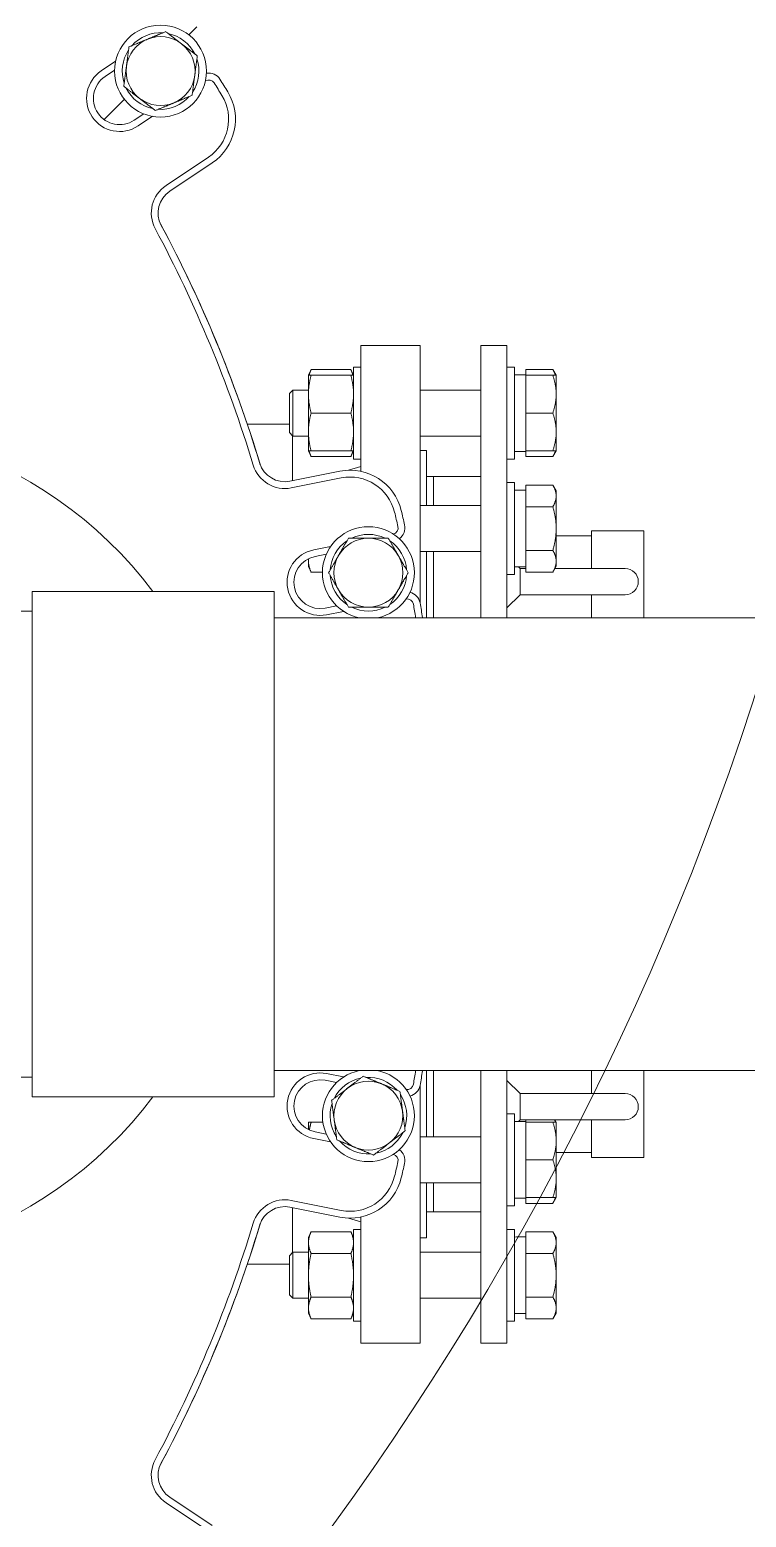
# Model space of a CAD drawing. Header units: inches. Extents: x 19 to 503, y 7 to 322.
# Drawn here: x 123.08 to 136.72, y 215.01 to 243.34 of the extents above; entities that cross this region are included whole.
import ezdxf

# ---------------------------------------------------------------- set-up
doc = ezdxf.new("R2010")
doc.units = ezdxf.units.IN
doc.header["$LTSCALE"] = 15
doc.header["$MEASUREMENT"] = 0
doc.layers.add('Symbol (ANSI)', color=7, linetype='Continuous', lineweight=25)
doc.layers.add('Visible', color=7, linetype='Continuous', lineweight=18)
doc.styles.add('MEMCOR Medium', font='arial.ttf')
doc.dimstyles.new('Default (ANSI)$7', dxfattribs={"dimscale": 15, "dimtxt": 0.15, "dimasz": 0.098425, "dimexe": 0.125, "dimexo": 0.0625, "dimgap": 0.031496, "dimtad": 0, "dimtih": 1, "dimtoh": 1, "dimdec": 4, "dimrnd": 1e-08, "dimzin": 3, "dimdsep": 46, "dimlunit": 5, "dimtxsty": 'MEMCOR Medium', "dimcen": 0.09, "dimdle": 0.393701, "dimclrd": 256, "dimclre": 256, "dimclrt": 256, "dimadec": 0, "dimazin": 1, "dimtfac": 0.8, "dimtofl": 0, "dimtmove": 0, "dimatfit": 3, "dimfxl": 1, "dimfrac": 1, "dimtolj": 1, "dimtzin": 4, "dimlwd": -1, "dimlwe": -1, "dimarcsym": 0})

msp = doc.modelspace()

# ---------------------------------------------------------------- linework, layer by layer
at = {"layer": 'Visible'}
for p, q in [((126.26263, 243.39203), (126.11153, 243.24093)), ((124.71872, 242.73727), (124.44517, 242.55449)), ((124.51739, 242.4464), (124.69878, 242.5676)), ((124.88349, 242.01289), (124.49867, 241.62807)), ((125.25435, 241.73613), (125.07296, 241.61493)), ((125.14519, 241.50684), (125.41873, 241.68962)), ((126.4835, 240.90973), (125.67791, 240.37145)), ((125.75013, 240.26336), (126.55572, 240.80164)), ((129.38866, 234.92685), (129.38866, 237.32751)), ((129.38866, 237.32751), (130.51366, 237.32751)), ((130.51366, 232.43018), (130.51366, 237.32751)), ((131.66866, 237.32751), (131.66866, 232.14001)), ((132.16866, 237.32751), (131.66866, 237.32751)), ((132.16866, 232.14001), (132.16866, 237.32751)), ((128.38903, 236.75688), (128.4409, 236.86811)), ((128.4409, 236.86811), (129.19616, 236.86811)), ((129.24803, 236.75688), (129.19616, 236.86811)), ((129.24803, 236.91288), (129.24803, 235.16288)), ((129.38866, 236.91288), (129.24803, 236.91288)), ((132.30928, 236.91288), (132.16866, 236.91288)), ((132.30928, 235.16288), (132.30928, 236.91288)), ((132.52828, 236.76738), (132.52828, 236.86782)), ((132.52828, 236.86782), (133.04221, 236.86782)), ((133.10641, 236.75663), (133.04221, 236.86782)), ((128.38903, 236.75688), (128.38903, 236.39738)), ((128.4409, 236.75688), (129.19616, 236.75688)), ((132.52828, 236.76738), (132.30928, 236.76738)), ((132.52828, 236.76738), (132.52828, 236.75663)), ((132.52828, 236.50531), (132.52828, 236.75663)), ((132.52828, 236.75663), (133.04221, 236.75663)), ((133.10641, 236.39725), (133.10641, 236.75663)), ((128.02828, 236.40923), (128.09444, 236.47538)), ((128.02828, 235.66653), (128.02828, 236.40923)), ((128.09444, 236.47538), (128.09444, 235.60038)), ((128.38903, 236.47538), (128.09444, 236.47538)), ((128.38903, 236.39738), (128.38903, 235.67838)), ((131.66866, 236.47538), (130.51366, 236.47538)), ((132.52828, 236.50531), (132.52828, 236.2892)), ((132.52828, 236.03788), (132.52828, 236.2892)), ((133.10641, 235.6785), (133.10641, 236.39725)), ((128.4409, 236.03788), (129.19616, 236.03788)), ((132.52828, 235.78656), (132.52828, 236.03788)), ((132.52828, 236.03788), (133.04221, 236.03788)), ((128.02828, 235.82751), (127.22538, 235.82751)), ((132.52828, 235.78656), (132.52828, 235.57045)), ((128.02828, 235.66653), (128.09444, 235.60038)), ((128.08866, 235.60616), (128.08866, 234.74999)), ((128.08866, 234.74999), (128.08866, 235.60616)), ((128.38903, 235.60038), (128.09444, 235.60038)), ((128.38903, 235.67838), (128.38903, 235.31888)), ((131.66866, 235.60038), (130.51366, 235.60038)), ((132.52828, 235.31913), (132.52828, 235.57045)), ((133.10641, 235.31913), (133.10641, 235.6785)), ((128.38903, 235.31888), (128.4409, 235.20765)), ((128.4409, 235.31888), (129.19616, 235.31888)), ((128.4409, 235.20765), (129.19616, 235.20765)), ((129.24803, 235.31888), (129.19616, 235.20765)), ((129.38866, 235.16288), (129.24803, 235.16288)), ((130.51366, 235.32751), (130.63866, 235.32751)), ((130.63866, 234.27542), (130.63866, 235.32751)), ((132.30928, 235.16288), (132.16866, 235.16288)), ((132.52828, 235.30838), (132.30928, 235.30838)), ((132.52828, 235.31913), (132.52828, 235.30838)), ((132.52828, 235.31913), (133.04221, 235.31913)), ((132.52828, 235.20794), (132.52828, 235.30838)), ((132.52828, 235.20794), (133.04221, 235.20794)), ((133.10641, 235.31913), (133.04221, 235.20794)), ((128.98827, 234.92894), (128.03802, 234.73992)), ((129.15307, 234.94769), (129.38866, 235.01751)), ((128.06338, 234.61242), (129.01363, 234.80143)), ((130.63866, 234.82751), (130.76866, 234.82751)), ((130.76866, 234.27542), (130.76866, 234.82751)), ((130.76866, 234.27542), (130.76866, 234.82751)), ((130.76866, 234.82751), (131.66866, 234.82751)), ((132.30928, 234.71292), (132.16866, 234.71292)), ((132.30928, 232.96292), (132.30928, 234.71292)), ((132.52828, 234.56742), (132.30928, 234.56742)), ((132.52828, 234.52276), (132.52828, 234.66786)), ((132.52828, 234.66786), (133.04221, 234.66786)), ((133.10641, 234.55667), (133.04221, 234.66786)), ((132.52828, 234.52276), (132.52828, 234.39799)), ((132.52828, 234.25289), (132.52828, 234.39799)), ((133.10641, 234.46037), (133.10641, 234.55667)), ((133.10641, 233.83792), (133.10641, 234.46037)), ((131.66866, 234.27542), (130.51366, 234.27542)), ((132.52828, 233.96269), (132.52828, 234.25289)), ((132.52828, 234.25289), (133.04221, 234.25289)), ((132.52828, 233.96269), (132.52828, 233.71314)), ((133.10641, 233.21546), (133.10641, 233.83792)), ((133.77616, 233.07751), (133.77616, 233.79551)), ((133.77616, 233.79551), (134.77616, 233.79551)), ((134.77616, 232.14001), (134.77616, 233.79551)), ((128.8122, 233.49707), (128.48953, 233.43289)), ((132.52828, 233.42295), (132.52828, 233.71314)), ((133.10641, 233.70251), (133.77616, 233.70251)), ((128.38903, 233.26231), (128.38903, 233.21525)), ((128.38903, 233.21525), (128.38903, 233.11892)), ((128.51489, 233.30539), (128.72885, 233.34795)), ((131.66866, 233.40042), (130.51366, 233.40042)), ((130.63866, 232.14001), (130.63866, 233.40042)), ((130.76866, 232.14001), (130.76866, 233.40042)), ((130.76866, 232.14001), (130.76866, 233.40042)), ((132.52828, 233.27785), (132.52828, 233.42295)), ((132.52828, 233.42295), (133.04221, 233.42295)), ((132.52828, 233.27785), (132.52828, 233.15307)), ((132.52828, 233.00798), (132.52828, 233.15307)), ((133.10641, 233.11917), (133.10641, 233.21546)), ((128.38903, 233.11892), (128.4409, 233.00769)), ((128.4409, 233.00769), (128.65572, 233.00769)), ((132.30928, 232.96292), (132.16866, 232.96292)), ((132.52828, 233.10842), (132.30928, 233.10842)), ((132.41866, 233.07751), (132.38775, 233.10842)), ((132.41866, 233.07751), (132.52828, 233.07751)), ((132.41866, 233.07751), (132.41866, 232.82751)), ((132.52828, 233.00798), (133.04221, 233.00798)), ((133.10641, 233.11917), (133.04221, 233.00798)), ((133.08236, 233.07751), (133.66866, 233.07751)), ((134.41866, 233.07751), (133.66866, 233.07751)), ((123.12866, 232.64001), (123.12866, 223.01501)), ((127.73866, 232.64001), (123.12866, 232.64001)), ((127.73866, 232.64001), (127.73866, 223.01501)), ((132.41866, 232.82751), (132.41866, 232.57751)), ((128.92394, 232.36716), (128.70998, 232.3246)), ((132.41866, 232.57751), (132.16866, 232.32751)), ((132.41866, 232.57751), (133.66866, 232.57751)), ((133.66866, 232.57751), (134.41866, 232.57751)), ((133.77616, 232.14001), (133.77616, 232.57751)), ((123.12866, 232.26501), (119.06597, 232.26501)), ((127.73866, 232.14001), (150.66391, 232.14001)), ((128.73534, 232.1971), (129.05801, 232.26128)), ((119.06597, 223.39001), (123.12866, 223.39001)), ((127.73866, 223.51501), (150.66391, 223.51501)), ((128.70998, 223.33042), (128.92394, 223.28786)), ((129.05801, 223.39374), (128.73534, 223.45792)), ((130.63866, 222.2546), (130.63866, 223.51501)), ((130.76866, 222.2546), (130.76866, 223.51501)), ((130.76866, 222.2546), (130.76866, 223.51501)), ((131.66866, 223.51501), (131.66866, 218.32751)), ((132.16866, 218.32751), (132.16866, 223.51501)), ((132.41866, 223.07751), (132.16866, 223.32751)), ((133.77616, 223.07751), (133.77616, 223.51501)), ((134.77616, 221.85951), (134.77616, 223.51501)), ((127.73866, 223.01501), (123.12866, 223.01501)), ((130.51366, 218.32751), (130.51366, 223.22484)), ((132.41866, 223.07751), (133.66866, 223.07751)), ((132.41866, 223.07751), (132.41866, 222.82751)), ((134.41866, 223.07751), (133.66866, 223.07751)), ((132.30928, 222.6921), (132.16866, 222.6921)), ((132.30928, 220.9421), (132.30928, 222.6921)), ((132.41866, 222.82751), (132.41866, 222.57751)), ((128.38903, 222.5361), (128.38903, 222.39271)), ((128.4409, 222.5361), (128.66411, 222.5361)), ((132.52828, 222.5466), (132.30928, 222.5466)), ((132.41866, 222.57751), (132.38775, 222.5466)), ((132.41866, 222.57751), (133.66866, 222.57751)), ((132.52828, 222.5466), (132.52828, 222.57751)), ((132.52828, 222.5466), (132.52828, 222.53585)), ((132.52828, 222.28454), (132.52828, 222.53585)), ((132.52828, 222.53585), (133.04221, 222.53585)), ((133.10641, 222.53585), (133.08236, 222.57751)), ((133.10641, 222.17648), (133.10641, 222.53585)), ((133.66866, 222.57751), (134.41866, 222.57751)), ((133.77616, 221.85951), (133.77616, 222.57751)), ((128.48953, 222.22213), (128.8122, 222.15795)), ((128.72885, 222.30707), (128.51489, 222.34963)), ((131.66866, 222.2546), (130.51366, 222.2546)), ((132.52828, 222.28454), (132.52828, 222.06842)), ((133.10641, 221.45773), (133.10641, 222.17648)), ((132.52828, 221.8171), (132.52828, 222.06842)), ((133.10641, 221.95251), (133.77616, 221.95251)), ((133.77616, 221.85951), (134.77616, 221.85951)), ((132.52828, 221.56579), (132.52828, 221.8171)), ((132.52828, 221.8171), (133.04221, 221.8171)), ((132.52828, 221.56579), (132.52828, 221.34967)), ((131.66866, 221.3796), (130.51366, 221.3796)), ((130.63866, 220.32751), (130.63866, 221.3796)), ((130.76866, 220.82751), (130.76866, 221.3796)), ((130.76866, 220.82751), (130.76866, 221.3796)), ((132.52828, 221.09835), (132.52828, 221.34967)), ((133.10641, 221.09835), (133.10641, 221.45773)), ((129.01363, 220.85359), (128.06338, 221.0426)), ((132.52828, 221.0876), (132.30928, 221.0876)), ((132.52828, 221.09835), (132.52828, 221.0876)), ((132.52828, 221.09835), (133.04221, 221.09835)), ((132.52828, 220.98716), (132.52828, 221.0876)), ((132.52828, 220.98716), (133.04221, 220.98716)), ((133.10641, 221.09835), (133.04221, 220.98716)), ((128.03802, 220.9151), (128.98827, 220.72608)), ((128.08866, 220.90503), (128.08866, 220.04886)), ((128.08866, 220.04886), (128.08866, 220.90503)), ((129.15307, 220.70733), (129.38866, 220.63751)), ((129.38866, 218.32751), (129.38866, 220.72817)), ((130.63866, 220.82751), (130.76866, 220.82751)), ((130.76866, 220.82751), (131.66866, 220.82751)), ((132.30928, 220.9421), (132.16866, 220.9421)), ((128.38903, 220.33614), (128.4409, 220.44737)), ((128.4409, 220.44737), (129.19616, 220.44737)), ((129.24803, 220.33614), (129.19616, 220.44737)), ((129.24803, 220.49214), (129.24803, 218.74214)), ((129.38866, 220.49214), (129.24803, 220.49214)), ((132.30928, 220.49214), (132.16866, 220.49214)), ((132.30928, 218.74214), (132.30928, 220.49214)), ((132.52828, 220.30198), (132.52828, 220.44708)), ((132.52828, 220.44708), (133.04221, 220.44708)), ((133.10641, 220.33589), (133.04221, 220.44708)), ((128.38903, 220.33614), (128.38903, 220.23981)), ((128.38903, 220.23981), (128.38903, 219.61714)), ((130.51366, 220.32751), (130.63866, 220.32751)), ((132.52828, 220.34664), (132.46453, 220.34664)), ((132.52828, 220.30198), (132.52828, 220.17721)), ((132.52828, 220.03211), (132.52828, 220.17721)), ((133.10641, 220.2396), (133.10641, 220.33589)), ((133.10641, 219.61714), (133.10641, 220.2396)), ((128.02828, 219.98849), (128.09444, 220.05464)), ((128.02828, 219.24579), (128.02828, 219.98849)), ((128.09444, 220.05464), (128.09444, 219.17964)), ((128.38903, 220.05464), (128.09444, 220.05464)), ((128.4409, 220.03226), (129.19616, 220.03226)), ((131.66866, 220.05464), (130.51366, 220.05464)), ((132.52828, 219.74192), (132.52828, 220.03211)), ((132.52828, 220.03211), (133.04221, 220.03211)), ((128.02828, 219.82751), (127.22538, 219.82751)), ((128.38903, 219.61714), (128.38903, 218.99447)), ((132.52828, 219.74192), (132.52828, 219.49237)), ((133.10641, 218.99468), (133.10641, 219.61714)), ((132.52828, 219.20217), (132.52828, 219.49237)), ((128.02828, 219.24579), (128.09444, 219.17964)), ((128.38903, 219.17964), (128.09444, 219.17964)), ((128.38903, 218.99447), (128.38903, 218.89814)), ((128.4409, 219.20203), (129.19616, 219.20203)), ((131.66866, 219.17964), (130.51366, 219.17964)), ((132.52828, 219.05707), (132.52828, 219.20217)), ((132.52828, 219.20217), (133.04221, 219.20217)), ((132.52828, 219.05707), (132.52828, 218.9323)), ((133.10641, 218.89839), (133.10641, 218.99468)), ((128.38903, 218.89814), (128.4409, 218.78691)), ((128.4409, 218.78691), (129.19616, 218.78691)), ((129.24803, 218.89814), (129.19616, 218.78691)), ((129.38866, 218.74214), (129.24803, 218.74214)), ((132.30928, 218.74214), (132.16866, 218.74214)), ((132.52828, 218.88764), (132.30928, 218.88764)), ((132.52828, 218.7872), (132.52828, 218.9323)), ((132.52828, 218.7872), (133.04221, 218.7872)), ((133.10641, 218.89839), (133.04221, 218.7872)), ((129.38866, 218.32751), (130.51366, 218.32751)), ((132.16866, 218.32751), (131.66866, 218.32751)), ((126.55572, 214.85338), (125.75013, 215.39166)), ((125.67791, 215.28357), (126.4835, 214.74529))]:
    msp.add_line(p, q, dxfattribs=at)
for centre, radius in [((83.5631, 247.80307), 56), ((125.57362, 242.5508), 0.875)]:
    msp.add_circle(centre, radius, dxfattribs=at)
for centre, radius, start, end in [((125.57362, 242.5508), 0.656, 112.5, 172.5), ((125.57362, 242.5508), 0.7295, 86.559141, 138.440859), ((125.57362, 242.5508), 0.656, 52.5, 112.5), ((125.57362, 242.5508), 0.7295, 26.559141, 78.440859), ((125.57362, 242.5508), 0.656, 352.5, 52.5), ((125.57362, 242.5508), 0.7295, 146.559141, 198.440859), ((125.57362, 242.5508), 0.7295, 326.559141, 18.440859), ((124.79518, 242.03066), 0.63, 123.75, 303.75), ((125.57362, 242.5508), 0.656, 172.5, 232.5), ((126.49201, 242.26243), 0.25, 32.164998, 100.233558), ((124.79518, 242.03066), 0.5, 123.75, 303.75), ((125.57362, 242.5508), 0.7295, 206.559141, 258.440859), ((125.57362, 242.5508), 0.656, 292.5, 352.5), ((126.49201, 242.26243), 0.12, 32.164998, 121.953578), ((103.53866, 227.82751), 27.235, 31.576303, 32.164998), ((103.53866, 227.82751), 27.365, 31.576303, 32.164998), ((125.57362, 242.5508), 0.656, 232.5, 292.5), ((125.57362, 242.5508), 0.7295, 266.559141, 318.440859), ((126.00015, 241.63311), 0.87, 303.75, 31.576303), ((126.00015, 241.63311), 1, 303.75, 31.576303), ((126.02792, 239.84763), 0.63, 123.75, 208.123729), ((126.02792, 239.84763), 0.5, 123.75, 208.123729), ((103.53866, 227.82751), 24.87, 16.876271, 28.123729), ((103.53866, 227.82751), 25.00122, 16.797012, 28.202988), ((103.53866, 227.82751), 25, 16.876271, 28.123729), ((119.03866, 227.82751), 8, 36.981886, 323.018114), ((127.94047, 235.23031), 0.63, 196.876271, 281.25), ((127.94047, 235.23031), 0.5, 196.876271, 281.25), ((129.18336, 233.94815), 1, 13.423697, 101.25), ((129.18336, 233.94815), 0.87, 13.423697, 101.25), ((103.53866, 227.82751), 27.235, 12.835002, 13.423697), ((103.53866, 227.82751), 27.365, 12.835002, 13.423697), ((129.53066, 232.99764), 0.875, 281.434897, 258.565103), ((129.53066, 232.99764), 0.7295, 64.059141, 115.940859), ((129.97616, 233.85095), 0.12, 283.046422, 12.835002), ((129.97616, 233.85095), 0.25, 304.766442, 12.835002), ((128.61243, 232.81499), 0.63, 101.25, 281.25), ((129.53066, 232.99764), 0.7295, 124.059141, 175.940859), ((129.53066, 232.99764), 0.656, 90, 150), ((129.53066, 232.99764), 0.656, 30, 90), ((129.53066, 232.99764), 0.7295, 4.059141, 55.940859), ((128.61243, 232.81499), 0.5, 101.25, 281.25), ((129.53066, 232.99764), 0.656, 150, 210), ((129.53066, 232.99764), 0.656, 330, 30), ((129.53066, 232.99764), 0.7295, 184.059141, 235.940859), ((129.53066, 232.99764), 0.7295, 304.059141, 355.940859), ((134.41866, 232.82751), 0.25, 270, 90), ((129.53066, 232.99764), 0.656, 210, 270), ((129.53066, 232.99764), 0.656, 270, 330), ((130.26879, 232.37977), 0.25, 9.664998, 77.733558), ((129.53066, 232.99764), 0.7295, 244.059141, 295.940859), ((130.26879, 232.37977), 0.12, 9.664998, 99.453578), ((103.53866, 227.82751), 27.235, 9.110792, 9.664998), ((103.53866, 227.82751), 27.365, 9.076303, 9.664998), ((129.57354, 231.98658), 1, 8.825757, 9.076303), ((128.61243, 222.84003), 0.63, 78.75, 258.75), ((128.61243, 222.84003), 0.5, 78.75, 258.75), ((129.53066, 222.65738), 0.875, 101.434897, 78.565103), ((129.53066, 222.65738), 0.7295, 101.559141, 153.440859), ((129.53066, 222.65738), 0.656, 67.5, 127.5), ((129.53066, 222.65738), 0.7295, 41.559141, 93.440859), ((129.53066, 222.65738), 0.656, 7.5, 67.5), ((130.26879, 223.27525), 0.12, 260.546422, 350.335002), ((103.53866, 227.82751), 27.235, 350.335002, 350.889208), ((103.53866, 227.82751), 27.365, 350.335002, 350.923697), ((129.57354, 223.66844), 1, 350.923697, 351.174243), ((129.53066, 222.65738), 0.656, 127.5, 187.5), ((129.53066, 222.65738), 0.7295, 341.559141, 33.440859), ((130.26879, 223.27525), 0.25, 282.266442, 350.335002), ((134.41866, 222.82751), 0.25, 270, 90), ((129.53066, 222.65738), 0.7295, 161.559141, 213.440859), ((129.53066, 222.65738), 0.656, 307.5, 7.5), ((129.53066, 222.65738), 0.656, 187.5, 247.5), ((129.53066, 222.65738), 0.7295, 221.559141, 273.440859), ((129.53066, 222.65738), 0.656, 247.5, 307.5), ((129.53066, 222.65738), 0.7295, 281.559141, 333.440859), ((129.97616, 221.80407), 0.12, 347.164998, 76.953578), ((129.97616, 221.80407), 0.25, 347.164998, 55.233558), ((103.53866, 227.82751), 27.235, 346.576303, 347.164998), ((103.53866, 227.82751), 27.365, 346.576303, 347.164998), ((129.18336, 221.70687), 1, 258.75, 346.576303), ((129.18336, 221.70687), 0.87, 258.75, 346.576303), ((127.94047, 220.42471), 0.63, 78.75, 163.123729), ((127.94047, 220.42471), 0.5, 78.75, 163.123729), ((103.53866, 227.82751), 24.87, 331.876271, 343.123729), ((103.53866, 227.82751), 25.00122, 331.797012, 343.202988), ((103.53866, 227.82751), 25, 331.876271, 343.123729), ((126.02792, 215.80739), 0.63, 151.876271, 236.25), ((126.02792, 215.80739), 0.5, 151.876271, 236.25)]:
    msp.add_arc(centre, radius, start, end, dxfattribs=at)
msp.add_ellipse((132.46453, 219.61714), major_axis=(-4.1372, 0), ratio=0.17632698, start_param=4.71238898, end_param=4.7499235, dxfattribs=at)
for points, weights in [([(124.97266, 243.01193), (125.16018, 243.0896), (125.32258, 243.15686)], [1, 1.0379548493, 1]), ([(125.32258, 243.15686), (125.48497, 243.22413), (125.67249, 243.3018)], [1, 1.0379548493, 1]), ([(125.67249, 243.3018), (125.83351, 243.17824), (125.97296, 243.07124)], [1, 1.0379548493, 1]), ([(125.97296, 243.07124), (126.11242, 242.96423), (126.27344, 242.84068)], [1, 1.0379548493, 1]), ([(124.92323, 242.63642), (124.94617, 242.8107), (124.97266, 243.01193)], [1, 1.0379548493, 1]), ([(126.27344, 242.84068), (126.24695, 242.63945), (126.224, 242.46517)], [1, 1.0379548493, 1]), ([(124.87379, 242.26092), (124.90029, 242.46215), (124.92323, 242.63642)], [1, 1.0379548493, 1]), ([(125.17427, 242.03036), (125.03482, 242.13736), (124.87379, 242.26092)], [1, 1.0379548493, 1]), ([(126.224, 242.46517), (126.20106, 242.2909), (126.17457, 242.08967)], [1, 1.0379548493, 1]), ([(125.47475, 241.7998), (125.31372, 241.92336), (125.17427, 242.03036)], [1, 1.0379548493, 1]), ([(125.82466, 241.94473), (125.66226, 241.87747), (125.47475, 241.7998)], [1, 1.0379548493, 1]), ([(126.17457, 242.08967), (125.98705, 242.012), (125.82466, 241.94473)], [1, 1.0379548493, 1]), ([(128.4409, 236.86811), (128.41355, 236.80946), (128.40086, 236.75688)], [1, 1.01965956375, 1.01895290532]), ([(129.2362, 236.75688), (129.22351, 236.80946), (129.19616, 236.86811)], [1.01895290532, 1.01965956375, 1]), ([(133.09177, 236.75663), (133.07606, 236.80919), (133.04221, 236.86782)], [1.02385469408, 1.02721658286, 1.01001874936]), ([(128.38903, 236.75688), (128.38903, 236.75688), (128.4409, 236.75688)], [1, 1.0379548493, 1]), ([(128.4409, 236.75688), (128.38903, 236.56422), (128.38903, 236.39738)], [1, 1.0379548493, 1]), ([(129.24803, 236.39738), (129.24803, 236.56422), (129.19616, 236.75688)], [1, 1.0379548493, 1]), ([(129.19616, 236.75688), (129.24803, 236.75688), (129.24803, 236.75688)], [1, 1.0379548493, 1]), ([(133.04221, 236.75663), (133.10641, 236.75663), (133.10641, 236.75663)], [1.01001874936, 1.04314139574, 1]), ([(133.10641, 236.39725), (133.10641, 236.56404), (133.04221, 236.75663)], [1, 1.04314139574, 1.01001874936]), ([(128.38903, 236.39738), (128.38903, 236.23054), (128.4409, 236.03788)], [1, 1.0379548493, 1]), ([(129.19616, 236.03788), (129.24803, 236.23054), (129.24803, 236.39738)], [1, 1.0379548493, 1]), ([(133.04221, 236.03788), (133.10641, 236.23047), (133.10641, 236.39725)], [1.01001874936, 1.04314139574, 1]), ([(128.4409, 236.03788), (128.38903, 235.84522), (128.38903, 235.67838)], [1, 1.0379548493, 1]), ([(129.24803, 235.67838), (129.24803, 235.84522), (129.19616, 236.03788)], [1, 1.0379548493, 1]), ([(133.10641, 235.6785), (133.10641, 235.84529), (133.04221, 236.03788)], [1, 1.04314139574, 1.01001874936]), ([(128.38903, 235.67838), (128.38903, 235.51154), (128.4409, 235.31888)], [1, 1.0379548493, 1]), ([(129.19616, 235.31888), (129.24803, 235.51154), (129.24803, 235.67838)], [1, 1.0379548493, 1]), ([(133.04221, 235.31913), (133.10641, 235.51172), (133.10641, 235.6785)], [1.01001874936, 1.04314139574, 1]), ([(128.4409, 235.31888), (128.38903, 235.31888), (128.38903, 235.31888)], [1, 1.0379548493, 1]), ([(128.40086, 235.31888), (128.41355, 235.2663), (128.4409, 235.20765)], [1.01895290532, 1.01965956375, 1]), ([(129.24803, 235.31888), (129.24803, 235.31888), (129.19616, 235.31888)], [1, 1.0379548493, 1]), ([(129.19616, 235.20765), (129.22351, 235.2663), (129.2362, 235.31888)], [1, 1.01965956375, 1.01895290532]), ([(133.10641, 235.31913), (133.10641, 235.31913), (133.04221, 235.31913)], [1, 1.04314139574, 1.01001874936]), ([(133.04221, 235.20794), (133.07606, 235.26657), (133.09177, 235.31913)], [1.01001874936, 1.02721658286, 1.02385469408]), ([(133.10641, 234.46037), (133.10641, 234.55667), (133.04221, 234.66786)], [1, 1.04314139574, 1.01001874936]), ([(133.04221, 234.25289), (133.10641, 234.36408), (133.10641, 234.46037)], [1.01001874936, 1.04314139574, 1]), ([(133.10641, 233.83792), (133.10641, 234.03051), (133.04221, 234.25289)], [1, 1.04314139574, 1.01001874936]), ([(133.04221, 233.42295), (133.10641, 233.64533), (133.10641, 233.83792)], [1.01001874936, 1.04314139574, 1]), ([(128.96255, 233.32564), (129.05044, 233.47787), (129.15192, 233.65364)], [1, 1.0379548493, 1]), ([(129.15192, 233.65364), (129.35489, 233.65364), (129.53066, 233.65364)], [1, 1.0379548493, 1]), ([(129.53066, 233.65364), (129.70644, 233.65364), (129.90941, 233.65364)], [1, 1.0379548493, 1]), ([(129.90941, 233.65364), (130.01089, 233.47787), (130.09878, 233.32564)], [1, 1.0379548493, 1]), ([(128.39208, 233.26382), (128.38903, 233.23942), (128.38903, 233.21525)], [1.01400455028, 1.0092628815, 1]), ([(128.38903, 233.21525), (128.38903, 233.11892), (128.4409, 233.00769)], [1, 1.0379548493, 1]), ([(128.77318, 232.99764), (128.87466, 233.17342), (128.96255, 233.32564)], [1, 1.0379548493, 1]), ([(130.09878, 233.32564), (130.18666, 233.17342), (130.28815, 232.99764)], [1, 1.0379548493, 1]), ([(133.10641, 233.21546), (133.10641, 233.31176), (133.04221, 233.42295)], [1, 1.04314139574, 1.01001874936]), ([(133.04221, 233.00798), (133.10641, 233.11917), (133.10641, 233.21546)], [1.01001874936, 1.04314139574, 1]), ([(128.96255, 232.66964), (128.87466, 232.82187), (128.77318, 232.99764)], [1, 1.0379548493, 1]), ([(130.28815, 232.99764), (130.18666, 232.82187), (130.09878, 232.66964)], [1, 1.0379548493, 1]), ([(129.15192, 232.34164), (129.05044, 232.51742), (128.96255, 232.66964)], [1, 1.0379548493, 1]), ([(130.09878, 232.66964), (130.01089, 232.51742), (129.90941, 232.34164)], [1, 1.0379548493, 1]), ([(129.53066, 232.34164), (129.35489, 232.34164), (129.15192, 232.34164)], [1, 1.0379548493, 1]), ([(129.90941, 232.34164), (129.70644, 232.34164), (129.53066, 232.34164)], [1, 1.0379548493, 1]), ([(129.13132, 223.17782), (129.27077, 223.28482), (129.43179, 223.40838)], [1, 1.0379548493, 1]), ([(129.43179, 223.40838), (129.61931, 223.33071), (129.7817, 223.26344)], [1, 1.0379548493, 1]), ([(129.7817, 223.26344), (129.9441, 223.19618), (130.13162, 223.11851)], [1, 1.0379548493, 1]), ([(128.83084, 222.94725), (128.99187, 223.07081), (129.13132, 223.17782)], [1, 1.0379548493, 1]), ([(130.13162, 223.11851), (130.15811, 222.91727), (130.18105, 222.743)], [1, 1.0379548493, 1]), ([(128.88028, 222.57175), (128.85733, 222.74602), (128.83084, 222.94725)], [1, 1.0379548493, 1]), ([(130.18105, 222.743), (130.204, 222.56873), (130.23049, 222.3675)], [1, 1.0379548493, 1]), ([(128.38903, 222.5361), (128.38903, 222.5361), (128.4409, 222.5361)], [1, 1.0379548493, 1]), ([(128.4409, 222.5361), (128.41951, 222.45664), (128.40716, 222.38411)], [1, 1.01531296094, 1.01826983158]), ([(128.92971, 222.19625), (128.90322, 222.39748), (128.88028, 222.57175)], [1, 1.0379548493, 1]), ([(133.04221, 222.53585), (133.10641, 222.53585), (133.10641, 222.53585)], [1.01001874936, 1.04314139574, 1]), ([(133.10641, 222.17648), (133.10641, 222.34326), (133.04221, 222.53585)], [1, 1.04314139574, 1.01001874936]), ([(133.09177, 222.53585), (133.08565, 222.55633), (133.07688, 222.57751)], [1.02385469408, 1.02516156517, 1.02336161649]), ([(129.27962, 222.05131), (129.11723, 222.11858), (128.92971, 222.19625)], [1, 1.0379548493, 1]), ([(129.93001, 222.13694), (129.79056, 222.02993), (129.62954, 221.90638)], [1, 1.0379548493, 1]), ([(130.23049, 222.3675), (130.06946, 222.24394), (129.93001, 222.13694)], [1, 1.0379548493, 1]), ([(133.04221, 221.8171), (133.10641, 222.00969), (133.10641, 222.17648)], [1.01001874936, 1.04314139574, 1]), ([(129.62954, 221.90638), (129.44202, 221.98405), (129.27962, 222.05131)], [1, 1.0379548493, 1]), ([(133.10641, 221.45773), (133.10641, 221.62451), (133.04221, 221.8171)], [1, 1.04314139574, 1.01001874936]), ([(133.04221, 221.09835), (133.10641, 221.29094), (133.10641, 221.45773)], [1.01001874936, 1.04314139574, 1]), ([(133.04221, 220.98716), (133.07606, 221.04579), (133.09177, 221.09835)], [1.01001874936, 1.02721658286, 1.02385469408]), ([(133.10641, 221.09835), (133.10641, 221.09835), (133.04221, 221.09835)], [1, 1.04314139574, 1.01001874936]), ([(128.4409, 220.44737), (128.38903, 220.33614), (128.38903, 220.23981)], [1, 1.0379548493, 1]), ([(129.24803, 220.23981), (129.24803, 220.33614), (129.19616, 220.44737)], [1, 1.0379548493, 1]), ([(133.10641, 220.2396), (133.10641, 220.33589), (133.04221, 220.44708)], [1, 1.04314139574, 1.01001874936]), ([(128.38903, 220.23981), (128.38903, 220.14349), (128.4409, 220.03226)], [1, 1.0379548493, 1]), ([(129.19616, 220.03226), (129.24803, 220.14349), (129.24803, 220.23981)], [1, 1.0379548493, 1]), ([(133.04221, 220.03211), (133.10641, 220.1433), (133.10641, 220.2396)], [1.01001874936, 1.04314139574, 1]), ([(128.4409, 220.03226), (128.38903, 219.8098), (128.38903, 219.61714)], [1, 1.0379548493, 1]), ([(129.24803, 219.61714), (129.24803, 219.8098), (129.19616, 220.03226)], [1, 1.0379548493, 1]), ([(133.10641, 219.61714), (133.10641, 219.80973), (133.04221, 220.03211)], [1, 1.04314139574, 1.01001874936]), ([(128.38903, 219.61714), (128.38903, 219.42449), (128.4409, 219.20203)], [1, 1.0379548493, 1]), ([(129.19616, 219.20203), (129.24803, 219.42449), (129.24803, 219.61714)], [1, 1.0379548493, 1]), ([(133.04221, 219.20217), (133.10641, 219.42455), (133.10641, 219.61714)], [1.01001874936, 1.04314139574, 1]), ([(128.4409, 219.20203), (128.38903, 219.0908), (128.38903, 218.99447)], [1, 1.0379548493, 1]), ([(128.38903, 218.99447), (128.38903, 218.89814), (128.4409, 218.78691)], [1, 1.0379548493, 1]), ([(129.24803, 218.99447), (129.24803, 219.0908), (129.19616, 219.20203)], [1, 1.0379548493, 1]), ([(129.19616, 218.78691), (129.24803, 218.89814), (129.24803, 218.99447)], [1, 1.0379548493, 1]), ([(133.10641, 218.99468), (133.10641, 219.09098), (133.04221, 219.20217)], [1, 1.04314139574, 1.01001874936]), ([(133.04221, 218.7872), (133.10641, 218.89839), (133.10641, 218.99468)], [1.01001874936, 1.04314139574, 1])]:
    msp.add_rational_spline(points, weights, degree=2, dxfattribs=at)

# ---------------------------------------------------------------- leaders
at = {"layer": 'Symbol (ANSI)', "annotation_type": 0, "has_hookline": 1, "hookline_direction": 0, "text_width": 42.36937}
msp.add_leader([(93.03559, 239.5382), (127.41387, 292.30593), (128.89024, 292.30593)], dimstyle='Default (ANSI)$7', override={"dimtad": 0}, dxfattribs=at)

doc.saveas('drawing.dxf')
